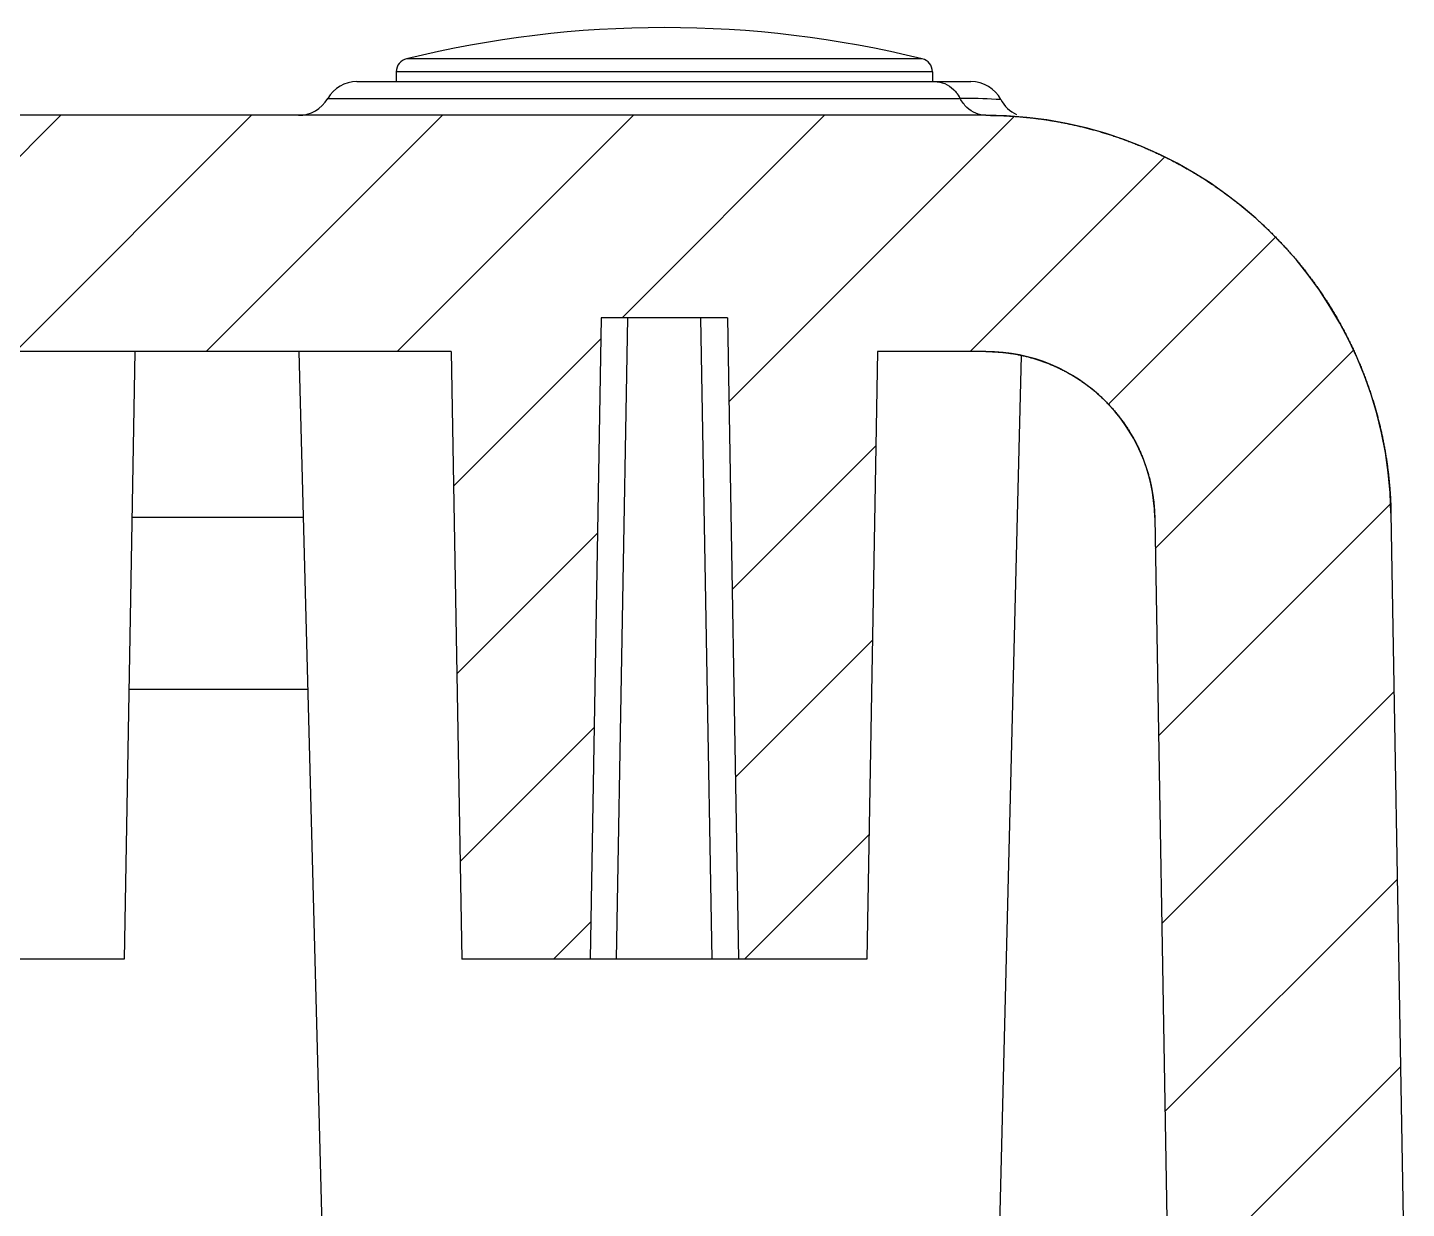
# Model space of a CAD drawing. Header units: millimetres. Extents: x 1786 to 2940, y -3417 to -1928.
# Drawn here: x 2743.05 to 2763.48, y -3355.22 to -3337.73 of the extents above; entities that cross this region are included whole.
import ezdxf

# ---------------------------------------------------------------- set-up
doc = ezdxf.new("R2010")
doc.units = ezdxf.units.MM

# ---------------------------------------------------------------- blocks, each defined once
blk = doc.blocks.new('u231')
at = {"linetype": 'Continuous'}
h = blk.add_hatch(dxfattribs=at)
h.set_pattern_fill('DEFAULT__13', color=2, scale=2, angle=45, style=0, pattern_type=0)
h.set_pattern_definition([(45, (-480.6805519330146, 151.514417578785), (-1.4142135624, 1.4142135624), [])])
edge = h.paths.add_edge_path()
edge.add_line((-80.83389326101451, 302.6490616415849), (-79.53336011281453, 302.6490616415849))
edge.add_line((-79.47047077771458, 303.8490616415847), (-79.53336011281459, 302.6490616415848))
edge.add_line((-79.47047077771458, 303.8490616415847), (-77.85430619071457, 303.8490616415847))
edge.add_line((-77.59695515411477, 289.105430625485), (-77.8543061907148, 303.8490616415851))
edge.add_spline(control_points=[(-75.09733591621443, 286.6490616415849), (-76.54161575301532, 286.6490616415849), (-77.57174899541542, 287.6613707594847), (-77.59695515411477, 289.105430625485)], knot_values=[0, 0, 0, 0, 1, 1, 1, 1], weights=[1, 0.8088336328, 0.8088336328, 1], degree=3, periodic=0)
edge.add_line((-75.09733591621443, 286.6490616415849), (-73.49098884531446, 286.6490616415849))
edge.add_line((-73.49098884531486, 286.6490616415849), (-73.33389326101485, 295.6490616415849))
edge.add_line((-73.33389326101451, 295.6490616415849), (-71.43389326101453, 295.6490616415849))
edge.add_line((-71.26807014421456, 286.1490616415849), (-71.43389326101459, 295.6490616415849))
edge.add_line((-71.26807014421456, 286.1490616415849), (-69.39971637781457, 286.1490616415849))
edge.add_line((-69.39971637781491, 286.1490616415849), (-69.23389326101488, 295.6490616415849))
edge.add_line((-69.2338932610146, 295.6490616415849), (-67.33389326101462, 295.6490616415849))
edge.add_line((-67.17679767661457, 286.6490616415849), (-67.33389326101457, 295.6490616415849))
edge.add_line((-67.17679767661457, 286.6490616415849), (-55.09144582951456, 286.6490616415849))
edge.add_line((-55.09144582951467, 286.6490616415849), (-55.09144582951467, 292.6490616415849))
edge.add_line((-40.00818181271461, 292.6490616415849), (-55.09144582951461, 292.6490616415849))
edge.add_spline(control_points=[(-40.00818181271461, 292.6490616415849), (-39.43046987801517, 292.6490616415854), (-39.01841658101557, 292.2441379944853), (-39.0083341176146, 291.666514048085)], knot_values=[0, 0, 0, 0, 1, 1, 1, 1], weights=[1, 0.8088336328, 0.8088336328, 1], degree=3, periodic=0)
edge.add_line((-38.94757141331456, 288.1854210547849), (-39.0083341176146, 291.6665140480849))
edge.add_spline(control_points=[(-38.94757145641461, 288.185421053985), (-38.94568363061444, 288.0772675881849), (-38.90939173961488, 287.873053776485), (-38.76201434871473, 287.589899710485), (-38.53739723781473, 287.3686230047847), (-38.25504999381474, 287.2271089445849), (-38.0535879126146, 287.1948088794848), (-37.94744007041481, 287.1948088794848)], knot_values=[0, 0, 0, 0, 0.2, 0.4, 0.6, 0.8, 1, 1, 1, 1], degree=3, periodic=0)
edge.add_line((-20.72034645071471, 287.1948082286849), (-37.9474400704147, 287.1948082283849))
edge.add_spline(control_points=[(-20.72034645071471, 287.1948089113848), (-20.61419860741444, 287.1948089113848), (-20.4127365246145, 287.2271089767851), (-20.13038927961452, 287.3686230359849), (-19.90577216971451, 287.589899738985), (-19.75839478071475, 287.8730537993847), (-19.72210289041459, 288.0772676065849), (-19.72021506461488, 288.1854210696847)], knot_values=[0, 0, 0, 0, 0.2, 0.4, 0.6, 0.8, 1, 1, 1, 1], degree=3, periodic=0)
edge.add_line((-19.72021510831473, 288.1854210704846), (-19.65945240441476, 291.6665140480847))
edge.add_spline(control_points=[(-18.65960470921482, 292.6490616415849), (-19.23731664401521, 292.6490616415854), (-19.64936994091477, 292.2441379944853), (-19.65945240441488, 291.666514048085)], knot_values=[0, 0, 0, 0, 1, 1, 1, 1], weights=[1, 0.8088336328, 0.8088336328, 1], degree=3, periodic=0)
edge.add_line((-3.576340692514805, 292.6490616415849), (-18.65960470921482, 292.6490616415849))
edge.add_line((-3.576340692514805, 286.6490616415849), (-3.576340692514805, 292.6490616415849))
edge.add_line((-3.576340692514805, 286.6490616415849), (8.509011154685197, 286.6490616415849))
edge.add_line((8.50901115468514, 286.6490616415849), (8.66610673898515, 295.6490616415849))
edge.add_line((8.66610673898549, 295.6490616415849), (10.56610673898547, 295.6490616415849))
edge.add_line((10.73192985578544, 286.1490616415849), (10.56610673898541, 295.6490616415849))
edge.add_line((10.73192985578544, 286.1490616415849), (12.60028362218543, 286.1490616415849))
edge.add_line((12.60028362218509, 286.1490616415849), (12.76610673898512, 295.6490616415849))
edge.add_line((12.7661067389854, 295.6490616415849), (14.66610673898538, 295.6490616415849))
edge.add_line((14.82320232338543, 286.6490616415849), (14.66610673898543, 295.6490616415849))
edge.add_line((14.82320232338543, 286.6490616415849), (16.42954939418547, 286.6490616415849))
edge.add_spline(control_points=[(16.42954939418541, 286.6490616415849), (17.87382923108453, 286.6490616415849), (18.90396247338504, 287.6613707594847), (18.92916863208529, 289.105430625485)], knot_values=[0, 0, 0, 0, 1, 1, 1, 1], weights=[1, 0.8088336328, 0.8088336328, 1], degree=3, periodic=0)
edge.add_line((19.18651966878542, 303.8490616415847), (18.92916863208535, 289.1054306254847))
edge.add_line((19.18651966878542, 303.8490616415847), (20.80268425568534, 303.8490616415847))
edge.add_line((20.80268425568511, 303.8490616415847), (20.86557359088516, 302.6490616415848))
edge.add_line((20.86557359088511, 302.6490616415849), (22.16610673898509, 302.6490616415849))
edge.add_line((22.19231062868539, 302.1490616415849), (22.16610673898538, 302.6490616415849))
edge.add_line((22.19231062868539, 302.1490616415849), (22.6573792065854, 302.1490616415849))
edge.add_line((22.65737920658557, 302.1490616415849), (22.42863556518557, 289.0443472029849))
edge.add_spline(control_points=[(16.42954939418541, 283.1490616415849), (19.89582100258531, 283.1490616415849), (22.36814078418456, 285.5786035244855), (22.42863556518523, 289.0443472029847)], knot_values=[0, 0, 0, 0, 1, 1, 1, 1], weights=[1, 0.8088336328, 0.8088336328, 1], degree=3, periodic=0)
edge.add_line((-6.620435338914831, 283.1490616415849), (16.42954939418524, 283.1490616415849))
edge.add_line((-6.7338932610146, 289.6490616415849), (-6.62043533891466, 283.1490616415849))
edge.add_line((-16.69421018301455, 289.6490616415849), (-6.733893261014543, 289.6490616415849))
edge.add_line((-16.7838188581145, 284.5153840838848), (-16.69421018301449, 289.6490616415848))
edge.add_spline(control_points=[(-16.78381887361456, 284.5153840841849), (-16.78465024421484, 284.467754894185), (-16.80380718401466, 284.3801385499851), (-16.88207676401453, 284.2624726317849), (-17.00038210071489, 284.1856494745848), (-17.0870317530148, 284.1681803557849), (-17.13388113461451, 284.1681803557849)], knot_values=[0, 0, 0, 0, 0.25, 0.5, 0.75, 1, 1, 1, 1], degree=3, periodic=0)
edge.add_line((-17.13388113461451, 284.1681816053847), (-41.53390538551446, 284.1681816044847))
edge.add_spline(control_points=[(-41.53390538551457, 284.1681802592848), (-41.58075476661452, 284.1681802592848), (-41.6674044179149, 284.1856493765849), (-41.78570975431467, 284.2624725351848), (-41.86397933461467, 284.3801384551848), (-41.88313627471462, 284.4677548014847), (-41.88396764531444, 284.5153839926847)], knot_values=[0, 0, 0, 0, 0.25, 0.5, 0.75, 1, 1, 1, 1], degree=3, periodic=0)
edge.add_line((-41.88396766231472, 284.5153839923846), (-41.97357633891477, 289.6490616415846))
edge.add_line((-51.93389326101487, 289.6490616415849), (-41.97357633891488, 289.6490616415849))
edge.add_line((-51.93389326101487, 289.6490616415849), (-52.04735118301483, 283.1490616415849))
edge.add_line((-75.09733591621443, 283.1490616415849), (-52.04735118301443, 283.1490616415849))
edge.add_spline(control_points=[(-75.09733591621443, 283.1490616415849), (-78.56360752461569, 283.1490616415849), (-81.03592730621493, 285.5786035244855), (-81.09642208711466, 289.0443472029847)], knot_values=[0, 0, 0, 0, 1, 1, 1, 1], weights=[1, 0.8088336328, 0.8088336328, 1], degree=3, periodic=0)
edge.add_line((-81.09642208711466, 289.0443472029847), (-81.3251657285146, 302.1490616415847))
edge.add_line((-81.32516572851455, 302.1490616415849), (-80.86009715061454, 302.1490616415849))
edge.add_line((-80.86009715061482, 302.1490616415849), (-80.83389326101485, 302.6490616415849))
at = {"color": 7, "linetype": 'Continuous'}
for p, q in [((-65.60506865121442, 312.5990616415847), (-64.92554398651464, 286.6490616415849)), ((-77.59695515411477, 289.105430625485), (-77.85430619071485, 303.8490616415847)), ((-77.59695515411477, 289.105430625485), (-77.85430619071485, 303.8490616415847)), ((-81.09642208711466, 289.0443472029847), (-81.32516572851455, 302.1490616415849)), ((-81.09642208711466, 289.0443472029847), (-81.32516572851455, 302.1490616415849)), ((-75.27547261231484, 300.6490616415849), (-75.62314843931472, 286.7049828395848)), ((-73.49098884531486, 286.6490616415849), (-73.33389326101451, 295.6490616415849)), ((-73.49098884531486, 286.6490616415849), (-73.33389326101451, 295.6490616415849)), ((-73.33389326101451, 295.6490616415849), (-71.43389326101487, 295.6490616415849)), ((-73.33389326101451, 295.6490616415849), (-67.33389326101451, 295.6490616415849)), ((-71.26807014421456, 286.1490616415849), (-71.43389326101487, 295.6490616415849)), ((-71.26807014421456, 286.1490616415849), (-71.43389326101487, 295.6490616415849)), ((-71.04135305591444, 295.6490616415849), (-70.87552993901454, 286.1490616415849)), ((-69.62643346611458, 295.6490616415849), (-69.79225658291489, 286.1490616415849)), ((-69.39971637781491, 286.1490616415849), (-69.2338932610146, 295.6490616415849)), ((-69.39971637781491, 286.1490616415849), (-69.2338932610146, 295.6490616415849)), ((-69.2338932610146, 295.6490616415849), (-67.33389326101451, 295.6490616415849)), ((-67.17679767661457, 286.6490616415849), (-67.33389326101451, 295.6490616415849)), ((-67.17679767661457, 286.6490616415849), (-67.33389326101451, 295.6490616415849)), ((-62.49098884531486, 286.6490616415849), (-62.33389326101451, 295.6490616415849)), ((-62.33389326101451, 295.6490616415849), (-56.33389326101451, 295.6490616415849)), ((-62.40371352071452, 291.6490616415849), (-65.05647359431487, 291.6490616415849)), ((-64.98986627201475, 289.105430625485), (-62.44811276521477, 289.105430625485)), ((-75.09733591621443, 286.6490616415849), (-73.49098884531486, 286.6490616415849)), ((-75.09733591621443, 286.6490616415849), (-73.49098884531486, 286.6490616415849)), ((-67.17679767661457, 286.6490616415849), (-55.09144582951467, 286.6490616415849)), ((-67.17679767661457, 286.6490616415849), (-55.09144582951467, 286.6490616415849)), ((-71.26807014421456, 286.1490616415849), (-69.39971637781491, 286.1490616415849)), ((-71.26807014421456, 286.1490616415849), (-69.39971637781491, 286.1490616415849)), ((-75.09733591621443, 283.1490616415849), (-52.0473511830146, 283.1490616415849)), ((-75.09733591621443, 283.1490616415849), (-51.11351079181486, 283.1490616415849)), ((-65.34735614731471, 282.8990616415849), (-74.71673894711466, 282.8990457601849)), ((-65.78036884921494, 282.6490616415849), (-74.87468776481455, 282.6490616415849)), ((-74.30515271761487, 282.5025170161848), (-74.30771931291474, 282.6495571604851)), ((-74.30510491621453, 282.5025170161848), (-66.36263380431456, 282.5025170161848)), ((-66.36263380431456, 282.5025170161848), (-66.3600758584148, 282.6490616415849)), ((-74.15290172431469, 282.311794853485), (-66.51483882831462, 282.311794853485))]:
    blk.add_line(p, q, dxfattribs=at)
for centre, radius, start, end in [((-75.09733591621443, 289.1490616415849), 6, 181.0000000000018, 270), ((-75.09733591621443, 289.1490616415849), 2.5, 181.0000000000018, 270), ((-75.75932055691464, 282.682772089885), 0.4999944375, 27.79276994221238, 65.37304614399508), ((-64.91434344541449, 282.6490616415849), 0.5, 90, 150.0000000000027), ((-74.87469184691463, 283.1490616415849), 0.5, 207.7948283192972, 270.0004677816897), ((-74.63999583341456, 295.1370866382849), 12.2399354281, 266.8293846813868, 267.1518046514936), ((-74.72310337541467, 293.3462167965849), 10.4471499668, 267.1189902053127, 270.0353978900881), ((-74.26804276011444, 283.1262705535851), 0.5029496108, 206.8616752750088, 219.1751944206023), ((-65.78036884921494, 283.1490616415849), 0.5, 270, 330.0000000000027), ((-74.10518317861488, 282.5060074974849), 0.2, 180.9999999998975, 256.1829417746047), ((-66.5626033434146, 282.5060074974849), 0.2, 283.8170582253954, 359.0000000001024), ((-70.33389326101451, 297.8402401507847), 15.9911785092, 256.1829417743898, 283.8170582256102)]:
    blk.add_arc(centre, radius, start, end, dxfattribs=at)
for points, start_tangent, end_tangent in [([(-75.09733591621443, 283.1490616415849), (-75.1302276336146, 283.1491517976847), (-75.16319171281475, 283.149423067985), (-75.1962268951147, 283.1498766490849), (-75.22933190341473, 283.1505137290847), (-75.26250544161485, 283.1513354867848), (-75.29574619501454, 283.1523430921848), (-75.32905283041464, 283.153537705185), (-75.36242399581442, 283.154920476285), (-75.39585832061448, 283.1564925452849), (-75.42935441571444, 283.1582550417847), (-75.46291087351483, 283.1602090844849), (-75.49652626811485, 283.1623557808848), (-75.5301991549145, 283.1646962268846), (-75.56392807131488, 283.1672315068849), (-75.59771153621477, 283.1699626928848), (-75.63154805071463, 283.1728908445848), (-75.66543609751488, 283.1760170088851), (-75.69937414131482, 283.1793422197848), (-75.73336062931457, 283.182867497585), (-75.76739399051485, 283.1865938490851), (-75.80147263651452, 283.1905222669848), (-75.83559496111457, 283.1946537295848), (-75.8697593409147, 283.1989892005849), (-75.90396413501458, 283.2035296286849), (-75.93820768561454, 283.208275947185), (-75.97248831751494, 283.2132290736849), (-76.00680433891466, 283.218389909985), (-76.04115404111462, 283.2237593415848), (-76.07553569901484, 283.2293382371849), (-76.10994757091476, 283.2351274487851), (-76.14438789901487, 283.2411278111849), (-76.17885490951448, 283.2473401412849), (-76.21334681241478, 283.2537652385849), (-76.24786180241472, 283.260403884085), (-76.28239805861449, 283.2672568404851), (-76.31695374471474, 283.2743248515849), (-76.35152700951448, 283.2816086420848), (-76.38611598691477, 283.289108917485), (-76.42071879611467, 283.2968263632847), (-76.45533354211466, 283.304761645185), (-76.48995831551474, 283.312915408585), (-76.52459119321475, 283.321288278285), (-76.55923023831474, 283.3298808580848), (-76.59387350061479, 283.3386937307851), (-76.62851901661452, 283.3477274577849), (-76.66316481021477, 283.3569825783848), (-76.69780889251479, 283.3664596102849), (-76.73244926231473, 283.3761590488848), (-76.76708390641488, 283.3860813666847), (-76.80171079991487, 283.3962270137849), (-76.83632790651473, 283.4065964168849), (-76.8709331787145, 283.4171899795847), (-76.90552455821489, 283.4280080816848), (-76.94009997611465, 283.4390510794847), (-76.97465735361493, 283.4503193048849), (-77.00919460191471, 283.4618130655849), (-77.04370962271469, 283.4735326446848), (-77.07820030841458, 283.4854783006849), (-77.1126645429149, 283.4976502668846), (-77.14710020141456, 283.5100487514846), (-77.18150515101479, 283.5226739371847), (-77.21587725111476, 283.5355259810849), (-77.2502143538145, 283.548605014485), (-77.28451430421455, 283.5619111425849), (-77.31877494051469, 283.5754444443851), (-77.35299409511481, 283.5892049725849), (-77.38716959411477, 283.6031927531849), (-77.42129925851486, 283.6174077854848), (-77.45538090391483, 283.6318500418847), (-77.4894123417148, 283.6465194677849), (-77.52339137851459, 283.6614159812848), (-77.55731581751479, 283.6765394730851), (-77.59118345811476, 283.6918898065846), (-77.6249920971145, 283.707466817385), (-77.65873952821494, 283.723270313485), (-77.69242354341486, 283.7393000750849), (-77.7260419327149, 283.7555558541849), (-77.75959248471463, 283.7720373749848), (-77.79307298741469, 283.7887443335849), (-77.82648122821456, 283.8056763975846), (-77.85981499451464, 283.8228332065851), (-77.89307207411457, 283.8402143716849), (-77.92625025581447, 283.8578194755851), (-77.9593473296145, 283.8756480726847), (-77.99236108751484, 283.893699688585), (-78.02528932341465, 283.911973820585), (-78.05812983421492, 283.9304699373847), (-78.09088041971472, 283.9491874791847), (-78.12353888361486, 283.9681258573851), (-78.1561030333146, 283.987284455085), (-78.18857068091484, 284.0066626265848), (-78.22093964341457, 284.026259697785), (-78.2532077434148, 284.0460749660847), (-78.2853728091145, 284.0661077002846), (-78.3174326754147, 284.086357140885), (-78.34938518361469, 284.1068224998849), (-78.38122818261445, 284.1275029610847), (-78.4129595289146, 284.148397679885), (-78.44457708721484, 284.169505783585), (-78.47607873091465, 284.190826371685), (-78.50746234231474, 284.2123585151849), (-78.5387258135147, 284.2341012577849), (-78.56986704641486, 284.2560536148849), (-78.6008839537144, 284.2782145746846), (-78.63177445851488, 284.300583097785), (-78.66253649581449, 284.3231581171849), (-78.69316801211471, 284.3459385390847), (-78.7236669663148, 284.3689232423849), (-78.75403132971496, 284.3921110792849), (-78.78425908721465, 284.4155008750849), (-78.81434823701466, 284.4390914286846), (-78.84429679131472, 284.4628815126848), (-78.8741027769147, 284.4868698737851), (-78.90376423521457, 284.5110552323849), (-78.93327922321487, 284.5354362834846), (-78.96264581341484, 284.5600116965848), (-78.99186209451454, 284.5847801158848), (-79.02092617181461, 284.6097401607849), (-79.04983616741447, 284.6348904259848), (-79.07859022071489, 284.6602294813847), (-79.10718648921466, 284.6857558731849), (-79.13562314801447, 284.7114681233847), (-79.16389839121484, 284.7373647303848), (-79.19201043151452, 284.7634441692849), (-79.2199575010145, 284.789704892185), (-79.24773785131492, 284.8161453284847), (-79.2753497543149, 284.8427638849848), (-79.30279150201477, 284.8695589466847), (-79.33006140721454, 284.8965288765849), (-79.35715780381452, 284.9236720162849), (-79.3840790470149, 284.950986686285), (-79.41082351391469, 284.978471186485), (-79.43738960351493, 285.006123796185), (-79.46377573741484, 285.0339427747849), (-79.48998035961449, 285.0619263619847), (-79.5160019372147, 285.090072778085), (-79.5418389609149, 285.1183802245851), (-79.56748994451482, 285.146846884385), (-79.5929534260149, 285.175470922185), (-79.6182279674149, 285.2042504849846), (-79.64331215521452, 285.2331837024849), (-79.6682046005144, 285.262268687185), (-79.69290393941446, 285.2915035351848), (-79.71740883301482, 285.3208863264849), (-79.7417179681147, 285.3504151252851), (-79.7658300568146, 285.3800879803848), (-79.78974383731475, 285.409902925885), (-79.81345807381467, 285.439857981185), (-79.83697155651453, 285.4699511517847), (-79.86028310261463, 285.5001804294848), (-79.88339155531457, 285.5305437931847), (-79.90629578521475, 285.5610392087847), (-79.9289946894146, 285.5916646298847), (-79.95148719261488, 285.6224179984847), (-79.97377224641468, 285.6532972448849), (-79.99584883001489, 285.6843002886849), (-80.0177159503146, 285.7154250388849), (-80.03937264171464, 285.7466693944848), (-80.0608179665146, 285.7780312447849), (-80.08205101491467, 285.8095084701849), (-80.10307090511469, 285.841098942185), (-80.12387678341474, 285.872800523985), (-80.14446782431469, 285.9046110714849), (-80.16484323061468, 285.936528432685), (-80.1850022334147, 285.968550449285), (-80.2049440921146, 286.0006749561849), (-80.22466809461457, 286.032899782585), (-80.24417355721471, 286.065222752085), (-80.26345982481462, 286.0976416833851), (-80.28252627051461, 286.1301543906848), (-80.3013722962146, 286.1627586838849), (-80.31999733231441, 286.1954523694849), (-80.33840083751465, 286.2282332504847), (-80.35658229921455, 286.2610991275847), (-80.37454123321459, 286.294047798885), (-80.39227718351458, 286.327077060585), (-80.40978972291487, 286.3601847078849), (-80.42707845221457, 286.3933685346847), (-80.44414300071458, 286.4266263346849), (-80.46098302581458, 286.4599559011849), (-80.47759821311456, 286.4933550282849), (-80.49398827621462, 286.5268215104848), (-80.51015295671459, 286.5603531438846), (-80.52609202401482, 286.5939477260849), (-80.54180527561448, 286.6276030567847), (-80.55729253621485, 286.661316938485), (-80.57255365831452, 286.6950871762847), (-80.58758852181472, 286.7289115788849), (-80.60239703391471, 286.7627879585848), (-80.61697912881482, 286.7967141320846), (-80.63133476781468, 286.8306879204847), (-80.64546393901446, 286.864707150185), (-80.65936665721483, 286.898769652485), (-80.67304296361453, 286.9328732648851), (-80.68649292601458, 286.967015830885), (-80.69971663791466, 287.0011952005848), (-80.71271421931488, 287.0354092309849), (-80.72548581551473, 287.0696557862848), (-80.73803159751469, 287.1039327384847), (-80.75035176191477, 287.1382379675847), (-80.76244653011463, 287.1725693618851), (-80.77431614871466, 287.2069248184848), (-80.78596088881477, 287.2413022435849), (-80.79738104621447, 287.2756995526847), (-80.80857694071483, 287.3101146710846), (-80.81954891631449, 287.3445455342849), (-80.83029734071488, 287.3789900880847), (-80.84082260521473, 287.4134462887851), (-80.85112512431488, 287.447912104185), (-80.86120533541452, 287.4823855129848), (-80.87106369901448, 287.5168645056847), (-80.88070069761488, 287.551347084885), (-80.89011683641456, 287.5858312648847), (-80.89931264221468, 287.6203150731849), (-80.90828866371476, 287.654796549285), (-80.91704547091467, 287.689273746385), (-80.92558365481455, 287.7237447305847), (-80.93390382751477, 287.7582075816849), (-80.94200662151479, 287.7926603931851), (-80.94989268931477, 287.827101272585), (-80.9575627038148, 287.8615283418849), (-80.96501735721449, 287.8959397374847), (-80.97225736131486, 287.9303336103849), (-80.97928344671482, 287.9647081265848), (-80.98609636291485, 287.9990614673848), (-80.99269687801461, 288.033391829385), (-80.99908577791484, 288.0676974244848), (-81.00526386651472, 288.1019764807847), (-81.01123196521485, 288.1362272418851), (-81.01699091271485, 288.1704479677846), (-81.02254156431445, 288.2046369345849), (-81.02788479231458, 288.238792434985), (-81.03302148481453, 288.2729127781849), (-81.03795254611487, 288.306996290185), (-81.04267889621451, 288.3410413137849), (-81.04720147011449, 288.3750462090848), (-81.05152121821448, 288.4090093530849), (-81.0556391050145, 288.4429291400847), (-81.05955611001446, 288.4768039821847), (-81.06327322621473, 288.5106323084847), (-81.06679146051465, 288.5444125661847), (-81.07011183331451, 288.5781432199847), (-81.0732353779149, 288.6118227525849), (-81.07616314041479, 288.6454496644847), (-81.0788961793146, 288.6790224741849), (-81.08143556531468, 288.712539718485), (-81.08378238091473, 288.7459999520847), (-81.08593771991491, 288.7794017482847), (-81.08790268751454, 288.812743698385), (-81.08967839951492, 288.8460244121848), (-81.09126598251487, 288.8792425177849), (-81.0926665732145, 288.9123966618849), (-81.0938813182147, 288.945485509485), (-81.0949113737147, 288.9785077442848), (-81.09575790511462, 289.0114620685849), (-81.09642208711466, 289.0443472029847)], (-1, 0), (-0.01745240644027436, 0.9998476951563392)), ([(-75.09733591621443, 286.6490616415849), (-75.12477583141481, 286.649212235985), (-75.15233424421467, 286.6496666780849), (-75.18000686571486, 286.6504289126847), (-75.20778928271466, 286.651502822685), (-75.23567695771453, 286.652892225085), (-75.26366522951457, 286.6546008662849), (-75.2917493141149, 286.6566324187847), (-75.31992430561468, 286.658990476185), (-75.34818517671465, 286.6616785491847), (-75.37652678051472, 286.6647000613848), (-75.40494385161446, 286.6680583449847), (-75.43343100741458, 286.6717566361849), (-75.46198275011466, 286.6757980716848), (-75.49059346821468, 286.6801856832849), (-75.51925743901484, 286.6849223945846), (-75.54796883001472, 286.6900110164847), (-75.57672170211481, 286.6954542426847), (-75.60551001141448, 286.701254645785), (-75.63432761231479, 286.7074146731848), (-75.6631682603147, 286.7139366430847), (-75.69202561491466, 286.7208227401848), (-75.72089324301487, 286.7280750120849), (-75.74976462201448, 286.7356953652848), (-75.77863314371461, 286.743685561285), (-75.8074921177149, 286.7520472132851), (-75.83633477561489, 286.760781782385), (-75.86515427451468, 286.7698905740849), (-75.8939437019144, 286.7793747348846), (-75.92269607961452, 286.7892352495846), (-75.9514043683148, 286.799472937385), (-75.98006147241449, 286.8100884496848), (-76.00866024451443, 286.8210822669848), (-76.0371934907148, 286.8324546961849), (-76.06565397551458, 286.8442058681849), (-76.09403442681469, 286.8563357358848), (-76.12232754171464, 286.868844071385), (-76.15052599161481, 286.8817304648851), (-76.17862242751471, 286.8949943221846), (-76.20660948641489, 286.9086348638848), (-76.2344797962146, 286.922651123285), (-76.26222598201457, 286.937041945785), (-76.28984067181455, 286.9518059878847), (-76.31731650251459, 286.9669417161849), (-76.3446461260146, 286.9824474072848), (-76.37182221501462, 286.9983211471849), (-76.39883746921487, 287.0145608316848), (-76.42568462161489, 287.0311641660846), (-76.45235644431477, 287.0481286658846), (-76.47884575481476, 287.0654516575851), (-76.50514542231485, 287.0831302790848), (-76.53124837341466, 287.1011614816848), (-76.5571475985148, 287.1195420303848), (-76.58283615771461, 287.138268506485), (-76.60830718701482, 287.1573373085848), (-76.6335539041147, 287.176744655585), (-76.65856961421468, 287.1964865878849), (-76.68334771581476, 287.2165589710849), (-76.70788170671449, 287.2369574977847), (-76.73216518941445, 287.2576776912847), (-76.7561918764145, 287.2787149081851), (-76.77995559611463, 287.3000643423848), (-76.80345029761475, 287.321721028085), (-76.8266700558147, 287.343679844485), (-76.84960907691448, 287.3659355186846), (-76.8722617027147, 287.388482631085), (-76.8946224152146, 287.411315618685), (-76.91668584171475, 287.4344287804847), (-76.93844675831451, 287.4578162817847), (-76.95990009461457, 287.4814721593848), (-76.98104093751454, 287.5053903263847), (-77.00186453461447, 287.5295645772849), (-77.02236629821482, 287.5539885936846), (-77.04254180811449, 287.578655949485), (-77.06238681521472, 287.6035601163849), (-77.08189724381464, 287.628694469885), (-77.10106919491454, 287.6540522945847), (-77.11989894801445, 287.6796267902851), (-77.13838296361473, 287.7054110778849), (-77.15651788521473, 287.7313982052847), (-77.1743005406147, 287.7575811534848), (-77.19172794421456, 287.7839528425848), (-77.20879729721491, 287.8105061378847), (-77.22550598951466, 287.8372338559848), (-77.2418516000148, 287.8641287709847), (-77.25783189711456, 287.8911836203847), (-77.27344483961451, 287.9183911115847), (-77.28868857581483, 287.9457439274847), (-77.30356144421467, 287.973234732885), (-77.31806197291462, 288.0008561803847), (-77.3321888785149, 288.0286009164847), (-77.34594106621444, 288.0564615869848), (-77.35931762781456, 288.0844308434848), (-77.37231784121468, 288.1125013486849), (-77.38494116851462, 288.1406657820849), (-77.39718725481453, 288.1689168459848), (-77.40905592571471, 288.197247270185), (-77.42054718591453, 288.225649817985), (-77.43166121691456, 288.2541172911847), (-77.44239837421446, 288.282642535185), (-77.45275918521475, 288.3112184440847), (-77.46274434641464, 288.3398379652849), (-77.4723547203148, 288.3684941045849), (-77.48159133291483, 288.3971799301848), (-77.4904553699148, 288.425888577985), (-77.49894817421455, 288.4546132546848), (-77.50707124181463, 288.483347242985), (-77.51482621871446, 288.512083904785), (-77.52221489731483, 288.5408166852849), (-77.52923921261481, 288.5695391166851), (-77.53590123831464, 288.5982448211848), (-77.54220318331454, 288.6269275148848), (-77.54814738721461, 288.655581010385), (-77.55373631691464, 288.6841992197847), (-77.55897256211483, 288.7127761578849), (-77.56385883141456, 288.7413059441847), (-77.56839794791449, 288.7697828054847), (-77.57259284531483, 288.7982010784849), (-77.57644656371485, 288.8265552113849), (-77.5799622449149, 288.8548397659847), (-77.58314312871471, 288.8830494194849), (-77.58599254831461, 288.9111789659851), (-77.58851392631459, 288.939223317785), (-77.59071077001454, 288.9671775069851), (-77.59258666771484, 288.9950366860849), (-77.59414528421485, 289.0227961293849), (-77.59539035661464, 289.050451233385), (-77.59632569011455, 289.0779975176847), (-77.59695515411477, 289.105430625485)], (-1, 0), (-0.01745240644277598, 0.9998476951562955)), ([(-75.09733591131453, 283.1490616415849), (-74.94700924241442, 283.1188990068849), (-74.81482882151477, 283.0320601410849), (-74.71673894711466, 282.8990457601849)], (1, -1.17462583638509e-08), (0.4524994713254778, -0.8917646710036023)), ([(-74.3361583724145, 282.649061641785), (-74.48640768001451, 282.6791920160849), (-74.61859717621473, 282.7659979341847), (-74.65793837471483, 282.8085604329849)], (-0.999999999987687, 4.9624839653072e-06), (-0.6326827488827704, 0.7744110919054177))]:
    blk.add_spline(points, degree=3, dxfattribs=dict(at, start_tangent=start_tangent, end_tangent=end_tangent))

msp = doc.modelspace()

# ---------------------------------------------------------------- block references
at = {"rotation": 180}
msp.add_blockref('u231', (2682.152356041624, -3055.87976992261, -3e-09), dxfattribs=at)

doc.saveas('drawing.dxf')
